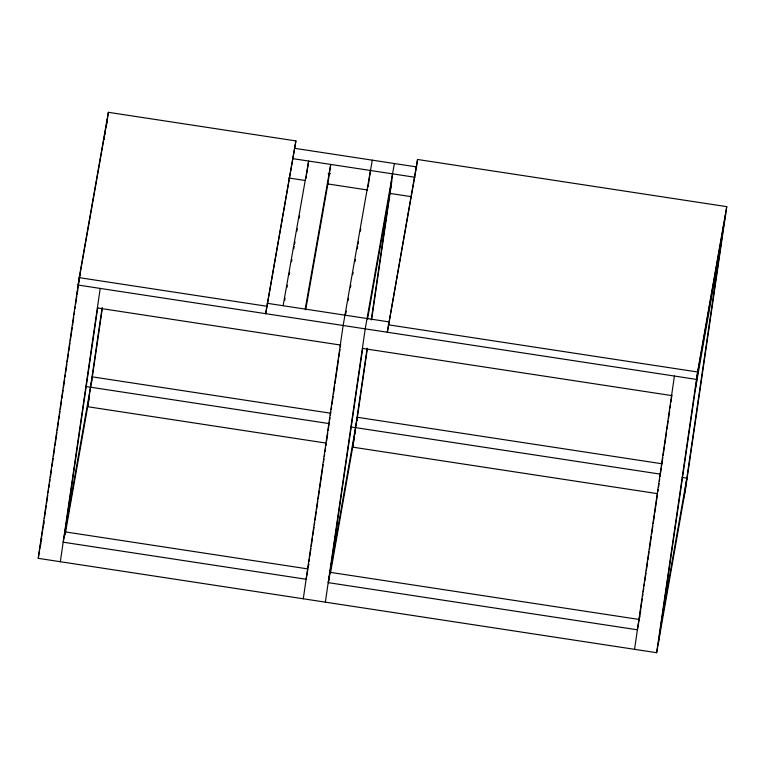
<?xml version="1.0" encoding="UTF-8"?>
<svg xmlns="http://www.w3.org/2000/svg" width="765" height="765" viewBox="0 0 765 765"><rect width="100%" height="100%" fill="white"/><g stroke="black" fill="none" stroke-linecap="round" stroke-linejoin="round"><path stroke-width="1.15" d="M416.476 166.894L387.31 332.23L417.556 159.483L726.75 206.655L685.803 487.362L656.638 652.698L38.25 558.345L79.197 277.638L108.362 112.302L295.912 140.923L265.665 313.669L295.912 140.923M43.165 526.808L38.25 558.345M43.509 524.446L44.026 520.917M44.37 518.555L46.263 505.598M46.608 503.246L47.803 495.003M48.147 492.641L48.491 490.289M48.836 487.936L49.352 484.398M49.696 482.046L50.041 479.684M50.385 477.331L51.59 469.088M51.934 466.726L53.129 458.484M53.474 456.122L54.678 447.879M55.023 445.526L56.916 432.569M57.26 430.207L58.465 421.964M58.8 419.612L59.316 416.074M59.66 413.722L60.005 411.36M60.349 409.007L61.554 400.764M61.898 398.402L63.103 390.16M63.447 387.807L64.642 379.555M64.987 377.202L65.331 374.85M65.675 372.488L66.88 364.245M67.224 361.893L68.429 353.64M68.773 351.288L69.978 343.045M70.313 340.683L72.206 327.726M72.551 325.374L73.756 317.121M74.1 314.769L74.616 311.24M74.96 308.878L75.305 306.526M75.649 304.164L76.844 295.921M79.942 274.721L77.093 294.238L77.714 290.71M104.088 139.479L104.451 136.945M104.776 134.764L105.121 132.345M106.249 126.789L108.362 112.302M60.339 561.711L100.205 288.424M64.566 534.888L97.729 307.54M102.108 307.76L87.679 406.712L325.9 443.059M91.389 383.418L91.848 380.301M92.077 378.713L102.386 308.027M306.134 178.283L306.469 175.988M306.803 173.684L308.639 161.052L283.127 305.723M303.275 598.785L343.141 325.488L372.306 160.162M308.19 567.248L308.706 563.709M309.05 561.357L309.395 558.995M309.739 556.643L310.934 548.4M311.279 546.038L312.483 537.795M312.828 535.443L314.032 527.19M314.377 524.838L314.721 522.476M315.065 520.124L316.261 511.881M316.605 509.519L317.81 501.276M318.154 498.923L319.359 490.671M319.703 488.319L323.136 464.757M323.48 462.404L323.997 458.866M324.341 456.514L324.685 454.161M325.029 451.799L325.546 448.271M325.89 445.909L326.234 443.557M326.579 441.204L327.783 432.952M328.118 430.599L329.323 422.357M329.667 419.995L330.011 417.642M330.356 415.28L330.872 411.752M331.216 409.399L331.561 407.037M331.905 404.685L333.11 396.442M333.454 394.08L334.649 385.837M334.993 383.475L338.436 359.923M338.78 357.561L339.976 349.318M340.32 346.966L340.664 344.604M368.08 186.985L370.48 170.49M325.355 602.151L365.23 328.864L394.386 163.528M328.692 581.486L329.026 579.182M329.361 576.886L362.753 347.979M367.133 348.199L352.694 447.152L657.173 493.607M371.255 319.933L392.569 173.865M354.855 434.52L355.209 432.11M356.194 425.33L356.528 423.035M356.863 420.74L367.41 348.467M371.704 319.024L391.881 180.75M416.629 165.842L417.556 159.483M634.548 649.332L674.424 376.036M639.291 618.971L642.218 598.947M642.562 596.585L642.906 594.233M643.25 591.881L643.767 588.342M644.111 585.99L644.446 583.628M644.79 581.276L645.995 573.033M646.339 570.671L647.544 562.428M647.888 560.076L649.093 551.823M649.437 549.471L651.321 536.514M651.665 534.152L652.87 525.909M653.214 523.556L654.419 515.304M654.764 512.952L657.508 494.104M657.852 491.752L658.196 489.39M658.541 487.037L659.057 483.499M659.401 481.147L659.746 478.794M660.09 476.432L661.295 468.19M661.639 465.837L662.834 457.585M663.178 455.232L664.383 446.99M664.728 444.628L666.621 431.67M666.965 429.318L668.161 421.075M668.505 418.713L669.71 410.47M670.054 408.108L670.57 404.58M670.915 402.227L671.947 395.151M656.638 652.698L697.584 371.991L726.75 206.655M658.455 642.361L698.33 369.074M683.977 497.699L723.843 224.413M107.282 119.723L78.116 285.049L696.504 379.411L725.669 214.076M43.548 524.962L43.959 522.61M40.488 545.655L40.899 543.303M41.32 540.951L41.731 538.598M65.063 534.907L89.495 396.375M284.637 300.54L285.049 298.187M286.913 287.602L287.334 285.249M289.199 274.664L289.61 272.311M291.484 261.735L291.895 259.383M293.76 248.797L294.181 246.445M294.592 244.092L295.003 241.74M296.877 231.154L297.289 228.802M299.153 218.216L299.574 215.864M305.206 309.089L330.729 164.427L327.879 183.944L305.684 309.796M345.847 313.507L346.268 311.154M348.132 300.569L348.544 298.216M350.418 287.63L350.829 285.278M352.694 274.692L353.114 272.34M354.979 261.754L355.39 259.402M357.265 248.816L357.676 246.464M358.087 244.112L358.508 241.759M360.372 231.173L360.784 228.821M308.152 567.754L308.773 564.226M367.525 319.225L391.336 184.193M330.499 572.995L354.52 436.815M639.425 618.302L639.846 615.949M640.257 613.597L640.678 611.245M695.481 388.601L720.993 243.93M661.304 622.844L686.827 478.182L682.179 477.465M294.468 148.286L416.81 166.952M292.651 158.613L414.993 177.279M328.185 173.378L330.537 173.741M288.625 177.958L305.13 180.473M327.535 183.896L367.63 190.016M389.72 193.382L410.958 196.624M267.128 303.284L389.471 321.95M79.197 277.638L266.746 306.249M388.391 324.809L697.584 371.991M97.356 307.941L340.291 345.015M362.38 348.381L671.574 395.562M330.566 413.205L92.345 376.858L63.179 542.194L306.124 579.258L307.941 568.931L65.006 531.857M661.84 463.753L357.37 417.298L328.204 582.634L637.398 629.805L639.224 619.478L330.031 572.297M85.871 386.478L328.74 423.542M350.896 426.918L660.023 474.09"/></g></svg>
